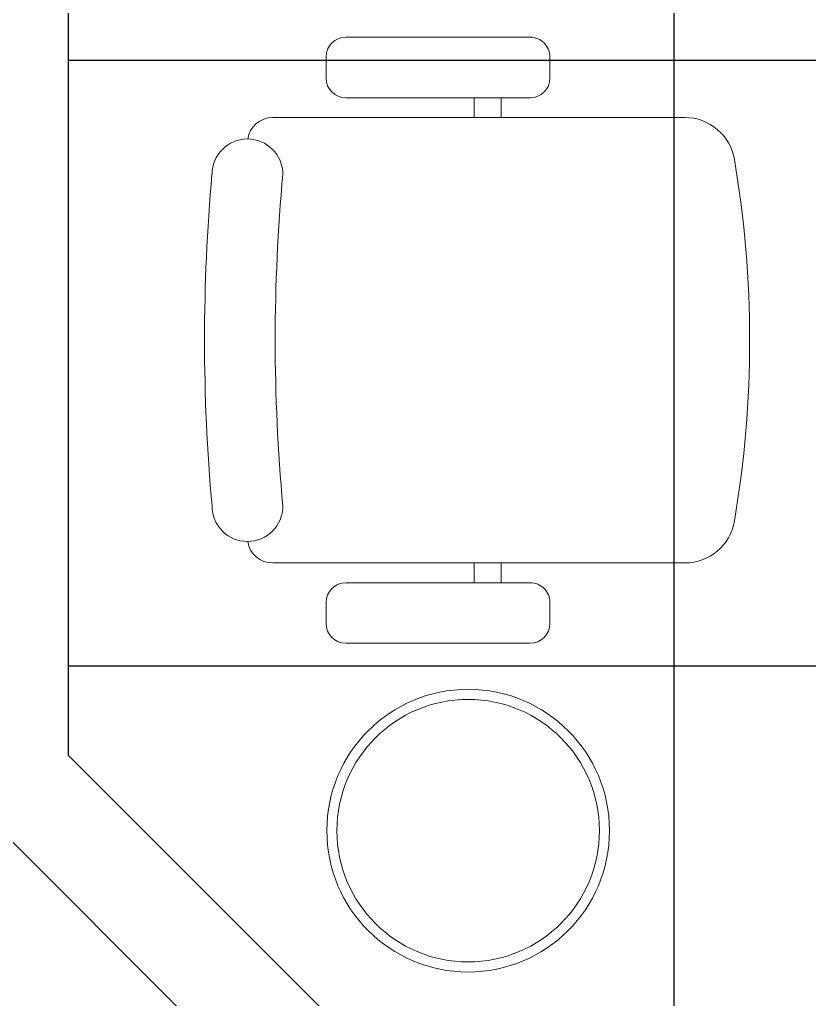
# Model space of a CAD drawing. Extents: x -560814 to 57327, y -29287 to 19916.
# Drawn here: x 15057 to 15840, y 60 to 1030 of the extents above; entities that cross this region are included whole.
import ezdxf

# ---------------------------------------------------------------- set-up
doc = ezdxf.new("R2010")
doc.units = 0
doc.header["$LTSCALE"] = 0.25
doc.linetypes.add('DASHDOT', pattern=[25.4, 12.7, -6.35, 0, -6.35])
doc.layers.add('01-First Floor$0$FALSE CEILING', color=251, linetype='Continuous')
for name, color, linetype, lineweight in [('01-First Floor$0$LOADING', 253, 'Continuous', 5), ('01-First Floor$0$NEW Wall', 166, 'Continuous', 5), ('01-First Floor$0$Walls', 251, 'Continuous', 5), ('E-LITE-CLNG-CNDT', 6, 'DASHDOT', 35)]:
    doc.layers.add(name, color=color, linetype=linetype, lineweight=lineweight)

# ---------------------------------------------------------------- blocks, each defined once
blk = doc.blocks.new('01-First Floor$0$WM00001-P')
at = {"layer": '01-First Floor$0$LOADING'}
for radius in [0.14, 0.13]:
    blk.add_circle((0, 0), radius, dxfattribs=at)
blk = doc.blocks.new('*X518')
at = {"color": 0}
for p, q in [((5, 3), (5, 3)), ((5, 3), (5, 3)), ((5, 3), (5, 3)), ((5, 3), (5, 3)), ((5, 3), (5, 3)), ((5, 3), (5, 3)), ((5, 3), (5, 3)), ((5, 3), (5, 3)), ((5, 3), (5, 3)), ((5, 3), (5, 3)), ((5, 3), (5, 3)), ((5, 3), (5, 3)), ((5, 3), (5, 3)), ((5, 3), (5, 3)), ((5, 3), (5, 3)), ((5, 3), (5, 3)), ((5, 3), (5, 3)), ((5, 3), (5, 3)), ((5, 3), (5, 3)), ((5, 3), (5, 3)), ((5, 3), (5, 3)), ((5, 3), (5, 3)), ((5, 3), (5, 3)), ((5, 3), (5, 3)), ((5, 3), (5, 3)), ((5, 3), (5, 3)), ((5, 3), (5, 3)), ((5, 3), (5, 3)), ((5, 3), (5, 3)), ((5, 3), (5, 3)), ((5, 3), (5, 3)), ((5, 3), (5, 3)), ((5, 3), (5, 3)), ((5, 3), (5, 3)), ((5, 3), (5, 3)), ((5, 3), (5, 3)), ((5, 3), (5, 3)), ((5, 3), (5, 3)), ((5, 3), (5, 3)), ((5, 3), (5, 3)), ((5, 3), (5, 3)), ((5, 3), (5, 3)), ((5, 3), (5, 3)), ((5, 3), (5, 3)), ((5, 3), (5, 3)), ((5, 3), (5, 3)), ((5, 3), (5, 3)), ((5, 3), (5, 3)), ((5, 3), (5, 3)), ((5, 3), (5, 3)), ((5, 3), (5, 3)), ((5, 3), (5, 3)), ((5, 3), (5, 3)), ((5, 3), (5, 3)), ((5, 3), (5, 3)), ((5, 3), (5, 3)), ((5, 3), (5, 3)), ((5, 3), (5, 3)), ((5, 3), (5, 3)), ((5, 3), (5, 3)), ((5, 3), (5, 3)), ((5, 3), (5, 3)), ((5, 3), (5, 3)), ((5, 3), (5, 3)), ((5, 3), (5, 3)), ((5, 3), (5, 3)), ((6, 3), (5, 3)), ((5, 3), (5, 3)), ((6, 3), (5, 3)), ((5, 3), (5, 3)), ((6, 3), (5, 3)), ((5, 3), (5, 3)), ((6, 3), (5, 3)), ((5, 3), (5, 3)), ((5, 3), (5, 3)), ((5, 3), (5, 3)), ((5, 3), (5, 3)), ((5, 3), (5, 3)), ((5, 3), (5, 3)), ((5, 3), (5, 3)), ((5, 3), (5, 3)), ((5, 3), (5, 3)), ((5, 3), (5, 3)), ((5, 3), (5, 3)), ((5, 3), (5, 3)), ((5, 3), (5, 3)), ((5, 3), (5, 3)), ((5, 3), (5, 3)), ((5, 3), (5, 3)), ((5, 3), (5, 3)), ((5, 3), (5, 3)), ((5, 3), (5, 3)), ((5, 3), (5, 3)), ((5, 3), (5, 3)), ((5, 3), (5, 3)), ((5, 3), (5, 3)), ((6, 3), (6, 3)), ((6, 3), (6, 3)), ((6, 3), (6, 3)), ((6, 3), (6, 3)), ((6, 3), (6, 3)), ((6, 3), (6, 3)), ((6, 3), (6, 3)), ((6, 3), (6, 3)), ((6, 3), (6, 3)), ((6, 3), (6, 3)), ((6, 3), (6, 3)), ((6, 3), (6, 3)), ((6, 3), (6, 3)), ((6, 3), (6, 3)), ((6, 3), (6, 3)), ((6, 3), (6, 3)), ((6, 3), (6, 3)), ((6, 3), (6, 3)), ((6, 3), (6, 3)), ((6, 3), (6, 3)), ((6, 3), (6, 3)), ((6, 3), (6, 3)), ((6, 3), (6, 3)), ((6, 3), (6, 3)), ((6, 3), (6, 3)), ((6, 3), (6, 3)), ((6, 3), (6, 3)), ((6, 3), (6, 3)), ((6, 3), (6, 3)), ((6, 3), (6, 3)), ((6, 3), (6, 3)), ((6, 3), (6, 3)), ((6, 3), (6, 3)), ((6, 3), (6, 3)), ((6, 3), (6, 3)), ((6, 3), (6, 3)), ((6, 3), (6, 3)), ((6, 3), (6, 3)), ((6, 3), (6, 3)), ((6, 3), (6, 3)), ((6, 3), (6, 3)), ((6, 3), (6, 3)), ((6, 3), (6, 3)), ((6, 3), (6, 3)), ((6, 3), (6, 3)), ((6, 3), (6, 3)), ((6, 3), (6, 3)), ((6, 3), (6, 3)), ((6, 3), (6, 3)), ((6, 3), (6, 3)), ((6, 3), (6, 3)), ((6, 3), (6, 3)), ((6, 3), (6, 3)), ((6, 3), (6, 3)), ((6, 3), (6, 3)), ((6, 3), (6, 3)), ((6, 3), (6, 3)), ((6, 3), (6, 3)), ((6, 3), (6, 3)), ((6, 3), (6, 3)), ((6, 3), (6, 3)), ((6, 3), (6, 3)), ((6, 3), (6, 3)), ((6, 3), (6, 3)), ((6, 3), (6, 3)), ((6, 3), (6, 3)), ((6, 3), (6, 3)), ((6, 3), (6, 3)), ((6, 3), (6, 3)), ((6, 3), (6, 3)), ((6, 3), (6, 3)), ((6, 3), (6, 3)), ((6, 3), (6, 3)), ((6, 3), (6, 3)), ((6, 3), (6, 3)), ((6, 3), (6, 3)), ((6, 3), (6, 3)), ((6, 3), (6, 3)), ((6, 3), (6, 3)), ((6, 3), (6, 3)), ((6, 3), (6, 3)), ((6, 3), (6, 3)), ((6, 3), (6, 3)), ((6, 3), (6, 3)), ((6, 3), (6, 3)), ((6, 3), (6, 3)), ((6, 3), (6, 3)), ((6, 3), (6, 3)), ((6, 3), (6, 3)), ((6, 3), (6, 3)), ((6, 3), (6, 3)), ((6, 3), (6, 3)), ((6, 3), (6, 3)), ((6, 3), (6, 3)), ((6, 3), (6, 3)), ((6, 3), (6, 3)), ((6, 3), (6, 3)), ((6, 3), (6, 3)), ((6, 3), (6, 3)), ((6, 3), (6, 3)), ((6, 3), (6, 3)), ((6, 3), (6, 3)), ((6, 3), (6, 3)), ((6, 3), (6, 3)), ((6, 3), (6, 3)), ((6, 3), (6, 3)), ((6, 3), (6, 3)), ((6, 3), (6, 3)), ((6, 3), (6, 3)), ((6, 3), (6, 3)), ((6, 3), (6, 3)), ((6, 3), (6, 3)), ((6, 3), (6, 3)), ((6, 3), (6, 3)), ((6, 3), (6, 3)), ((6, 3), (6, 3)), ((6, 3), (6, 3)), ((6, 3), (6, 3)), ((6, 3), (6, 3)), ((6, 3), (6, 3)), ((6, 3), (6, 3)), ((6, 3), (6, 3)), ((6, 3), (6, 3)), ((6, 3), (6, 3)), ((6, 3), (6, 3)), ((6, 3), (6, 3)), ((6, 3), (6, 3)), ((6, 3), (6, 3)), ((6, 3), (6, 3)), ((6, 3), (6, 3)), ((6, 3), (6, 3)), ((6, 3), (6, 3)), ((6, 3), (6, 3)), ((6, 3), (6, 3)), ((6, 3), (6, 3)), ((6, 3), (6, 3)), ((6, 3), (6, 3)), ((6, 3), (6, 3)), ((6, 3), (6, 3)), ((6, 3), (6, 3)), ((6, 3), (6, 3)), ((6, 3), (6, 3)), ((6, 3), (6, 3)), ((6, 3), (6, 3)), ((6, 3), (6, 3)), ((6, 3), (6, 3)), ((6, 3), (6, 3)), ((6, 3), (6, 3)), ((6, 3), (6, 3)), ((6, 3), (6, 3)), ((6, 3), (6, 3)), ((6, 3), (6, 3)), ((6, 3), (6, 3)), ((6, 3), (6, 3)), ((6, 3), (6, 3)), ((6, 3), (6, 3)), ((6, 3), (6, 3)), ((6, 3), (6, 3)), ((6, 3), (6, 3)), ((6, 3), (6, 3)), ((6, 3), (6, 3)), ((6, 3), (6, 3)), ((6, 3), (6, 3)), ((6, 3), (6, 3)), ((6, 3), (6, 3)), ((6, 3), (6, 3)), ((6, 3), (6, 3)), ((6, 3), (6, 3)), ((6, 3), (6, 3)), ((6, 3), (6, 3)), ((6, 3), (6, 3)), ((6, 3), (6, 3)), ((6, 3), (6, 3)), ((6, 3), (6, 3)), ((6, 3), (6, 3)), ((6, 3), (6, 3)), ((6, 3), (6, 3)), ((6, 3), (6, 3)), ((6, 3), (6, 3)), ((6, 3), (6, 3)), ((6, 3), (6, 3)), ((6, 3), (6, 3)), ((6, 3), (6, 3)), ((6, 3), (6, 3)), ((6, 3), (6, 3)), ((6, 3), (6, 3)), ((6, 3), (6, 3)), ((6, 3), (6, 3)), ((6, 3), (6, 3)), ((6, 3), (6, 3)), ((6, 3), (6, 3)), ((6, 3), (6, 3)), ((6, 3), (6, 3)), ((6, 3), (6, 3)), ((6, 3), (6, 3)), ((6, 3), (6, 3)), ((6, 3), (6, 3)), ((6, 3), (6, 3)), ((6, 3), (6, 3)), ((6, 3), (6, 3)), ((6, 3), (6, 3)), ((6, 3), (6, 3)), ((6, 3), (6, 3)), ((6, 3), (6, 3)), ((6, 3), (5, 3)), ((6, 3), (5, 3)), ((6, 3), (5, 3)), ((6, 3), (5, 3)), ((6, 3), (5, 3)), ((6, 3), (6, 3)), ((6, 3), (6, 3)), ((6, 3), (6, 3)), ((6, 3), (6, 3)), ((6, 3), (6, 3)), ((6, 3), (6, 3)), ((6, 3), (6, 3)), ((6, 3), (6, 3)), ((6, 3), (6, 3)), ((6, 3), (6, 3)), ((6, 3), (6, 3)), ((6, 3), (6, 3)), ((6, 3), (6, 3)), ((6, 3), (6, 3)), ((6, 3), (6, 3)), ((6, 3), (6, 3)), ((6, 3), (6, 3)), ((6, 3), (6, 3)), ((6, 3), (6, 3)), ((6, 3), (6, 3)), ((6, 3), (6, 3)), ((6, 3), (6, 3)), ((6, 3), (6, 3)), ((6, 3), (6, 3)), ((6, 3), (6, 3)), ((6, 3), (6, 3)), ((6, 3), (6, 3)), ((6, 3), (6, 3)), ((6, 3), (6, 3)), ((6, 3), (6, 3)), ((6, 3), (6, 3)), ((6, 3), (6, 3)), ((6, 3), (6, 3)), ((6, 3), (6, 3)), ((6, 3), (6, 3)), ((6, 3), (6, 3)), ((6, 3), (6, 3)), ((6, 3), (6, 3)), ((6, 3), (6, 3)), ((6, 3), (6, 3)), ((6, 3), (6, 3)), ((6, 3), (6, 3)), ((6, 3), (6, 3)), ((6, 3), (6, 3)), ((6, 3), (6, 3)), ((6, 3), (6, 3)), ((6, 3), (6, 3)), ((6, 3), (6, 3)), ((6, 3), (6, 3)), ((6, 3), (6, 3)), ((6, 3), (6, 3)), ((6, 3), (6, 3)), ((6, 3), (6, 3)), ((6, 3), (6, 3)), ((6, 3), (6, 3)), ((6, 3), (6, 3)), ((6, 3), (6, 3)), ((6, 3), (6, 3)), ((6, 3), (6, 3)), ((6, 3), (6, 3)), ((6, 3), (6, 3)), ((6, 3), (6, 3)), ((6, 3), (6, 3)), ((6, 3), (6, 3)), ((6, 3), (6, 3)), ((6, 3), (6, 3)), ((6, 3), (6, 3)), ((6, 3), (6, 3)), ((6, 3), (6, 3)), ((6, 3), (6, 3)), ((6, 3), (6, 3)), ((6, 3), (6, 3)), ((6, 3), (6, 3)), ((6, 3), (6, 3)), ((6, 3), (6, 3)), ((6, 3), (6, 3)), ((6, 3), (6, 3)), ((6, 3), (6, 3)), ((6, 3), (6, 3)), ((6, 3), (6, 3)), ((6, 3), (6, 3)), ((6, 3), (6, 3)), ((6, 3), (6, 3)), ((6, 3), (6, 3)), ((6, 3), (6, 3)), ((6, 3), (6, 3)), ((6, 3), (6, 3)), ((6, 3), (6, 3)), ((6, 3), (6, 3)), ((6, 3), (6, 3)), ((6, 3), (6, 3)), ((6, 3), (6, 3)), ((6, 3), (6, 3)), ((6, 3), (6, 3)), ((6, 3), (6, 3)), ((6, 3), (6, 3)), ((6, 3), (6, 3)), ((6, 3), (6, 3)), ((6, 3), (6, 3)), ((6, 3), (6, 3)), ((6, 3), (6, 3)), ((6, 3), (6, 3)), ((6, 3), (6, 3)), ((6, 3), (6, 3)), ((6, 3), (6, 3)), ((6, 3), (6, 3)), ((6, 3), (6, 3)), ((6, 3), (6, 3)), ((6, 3), (6, 3)), ((6, 3), (6, 3)), ((6, 3), (6, 3)), ((6, 3), (6, 3)), ((6, 3), (6, 3)), ((6, 3), (6, 3)), ((6, 3), (6, 3)), ((6, 3), (6, 3)), ((6, 3), (6, 3)), ((6, 3), (6, 3)), ((6, 3), (6, 3)), ((6, 3), (6, 3)), ((6, 3), (6, 3)), ((6, 3), (6, 3)), ((6, 3), (6, 3)), ((6, 3), (6, 3)), ((6, 3), (6, 3)), ((6, 3), (6, 3)), ((6, 3), (6, 3)), ((6, 3), (6, 3)), ((6, 3), (6, 3)), ((6, 3), (6, 3)), ((6, 3), (6, 3)), ((6, 3), (6, 3)), ((6, 3), (6, 3)), ((6, 3), (6, 3)), ((6, 3), (6, 3)), ((6, 3), (6, 3)), ((6, 3), (6, 3)), ((6, 3), (6, 3)), ((6, 3), (6, 3)), ((6, 3), (6, 3)), ((6, 3), (6, 3)), ((6, 3), (6, 3)), ((6, 3), (6, 3)), ((6, 3), (6, 3)), ((6, 3), (6, 3)), ((6, 3), (6, 3)), ((6, 3), (6, 3)), ((6, 3), (6, 3)), ((6, 3), (6, 3)), ((6, 3), (6, 3)), ((6, 3), (6, 3)), ((6, 3), (6, 3)), ((6, 3), (6, 3)), ((6, 3), (6, 3)), ((6, 3), (6, 3)), ((6, 3), (6, 3)), ((6, 3), (6, 3)), ((6, 3), (6, 3)), ((6, 3), (6, 3)), ((6, 3), (6, 3)), ((6, 3), (6, 3)), ((6, 3), (6, 3)), ((6, 3), (6, 3)), ((6, 3), (6, 3)), ((6, 3), (6, 3)), ((6, 3), (6, 3)), ((6, 3), (6, 3)), ((6, 3), (6, 3)), ((6, 3), (6, 3)), ((6, 3), (6, 3)), ((6, 3), (6, 3)), ((6, 3), (6, 3)), ((6, 3), (6, 3)), ((6, 3), (6, 3)), ((6, 3), (6, 3)), ((6, 3), (6, 3)), ((6, 3), (6, 3)), ((6, 3), (6, 3)), ((6, 3), (6, 3)), ((6, 3), (6, 3)), ((6, 3), (6, 3)), ((6, 3), (6, 3)), ((6, 3), (6, 3)), ((6, 3), (6, 3)), ((6, 3), (6, 3)), ((6, 3), (6, 3)), ((6, 3), (6, 3)), ((6, 3), (6, 3)), ((6, 3), (6, 3)), ((6, 3), (6, 3)), ((6, 3), (6, 3)), ((6, 3), (6, 3)), ((6, 3), (6, 3)), ((6, 3), (6, 3)), ((6, 3), (6, 3)), ((6, 3), (6, 3)), ((6, 3), (6, 3)), ((6, 3), (6, 3)), ((6, 3), (6, 3)), ((6, 3), (6, 3)), ((6, 3), (6, 3)), ((6, 3), (6, 3)), ((6, 3), (6, 3)), ((6, 3), (6, 3)), ((6, 3), (6, 3)), ((6, 3), (6, 3)), ((6, 3), (6, 3)), ((6, 3), (6, 3)), ((6, 3), (6, 3)), ((6, 3), (6, 3)), ((6, 3), (6, 3)), ((6, 3), (6, 3)), ((6, 3), (6, 3)), ((6, 3), (6, 3)), ((6, 3), (6, 3)), ((6, 3), (6, 3)), ((6, 3), (6, 3)), ((6, 3), (6, 3)), ((6, 3), (6, 3)), ((6, 3), (6, 3)), ((6, 3), (6, 3)), ((6, 3), (6, 3)), ((6, 3), (6, 3)), ((6, 3), (6, 3)), ((6, 3), (6, 3)), ((6, 3), (6, 3)), ((6, 3), (6, 3)), ((6, 3), (6, 3)), ((6, 3), (6, 3)), ((6, 3), (6, 3)), ((6, 3), (6, 3)), ((6, 3), (6, 3)), ((6, 3), (6, 3)), ((6, 3), (6, 3)), ((6, 3), (6, 3)), ((6, 3), (6, 3)), ((6, 3), (6, 3)), ((6, 3), (6, 3)), ((6, 3), (6, 3)), ((6, 3), (6, 3)), ((6, 3), (6, 3)), ((6, 3), (6, 3)), ((6, 3), (6, 3)), ((6, 3), (6, 3)), ((6, 3), (6, 3)), ((6, 3), (6, 3)), ((6, 3), (6, 3)), ((6, 3), (6, 3)), ((6, 3), (6, 3)), ((6, 3), (6, 3)), ((6, 3), (6, 3)), ((6, 3), (6, 3)), ((6, 3), (6, 3)), ((6, 3), (6, 3)), ((6, 3), (6, 3)), ((6, 3), (6, 3)), ((6, 3), (6, 3)), ((6, 3), (6, 3)), ((6, 3), (6, 3)), ((6, 3), (6, 3)), ((6, 3), (6, 3)), ((6, 3), (6, 3)), ((6, 3), (6, 3)), ((6, 3), (6, 3)), ((6, 3), (6, 3)), ((6, 3), (6, 3)), ((6, 3), (6, 3)), ((6, 3), (6, 3)), ((6, 3), (6, 3)), ((6, 3), (6, 3)), ((6, 3), (6, 3)), ((6, 3), (6, 3)), ((6, 3), (6, 3)), ((6, 3), (6, 3)), ((6, 3), (6, 3)), ((6, 3), (6, 3)), ((6, 3), (6, 3)), ((6, 3), (6, 3)), ((6, 3), (6, 3)), ((6, 3), (6, 3)), ((6, 3), (6, 3)), ((6, 3), (6, 3)), ((6, 3), (6, 3)), ((6, 3), (6, 3)), ((6, 3), (6, 3)), ((6, 3), (6, 3)), ((6, 3), (6, 3)), ((6, 3), (6, 3)), ((6, 3), (6, 3)), ((6, 3), (6, 3)), ((6, 3), (6, 3)), ((6, 3), (6, 3)), ((6, 3), (6, 3)), ((6, 3), (6, 3)), ((6, 3), (6, 3)), ((6, 3), (6, 3)), ((6, 3), (6, 3)), ((6, 3), (6, 3)), ((6, 3), (6, 3)), ((6, 3), (6, 3)), ((6, 3), (6, 3)), ((6, 3), (6, 3)), ((6, 3), (6, 3)), ((6, 3), (6, 3)), ((6, 3), (6, 3)), ((6, 3), (6, 3)), ((6, 3), (6, 3)), ((6, 3), (6, 3)), ((6, 3), (6, 3)), ((6, 3), (6, 3)), ((6, 3), (6, 3)), ((6, 3), (6, 3)), ((6, 3), (6, 3)), ((6, 3), (6, 3)), ((6, 3), (6, 3)), ((6, 3), (6, 3)), ((6, 3), (6, 3))]:
    blk.add_line(p, q, dxfattribs=at)
blk = doc.blocks.new('*X519')
at = {"color": 0}
for p, q in [((13, 1), (13, 1)), ((13, 1), (13, 1)), ((13, 1), (13, 1)), ((13, 1), (13, 1)), ((13, 1), (13, 1)), ((13, 1), (13, 1)), ((13, 1), (13, 1)), ((13, 1), (13, 1)), ((13, 1), (13, 1)), ((13, 1), (13, 1)), ((13, 1), (13, 1)), ((13, 1), (13, 1)), ((13, 1), (13, 1)), ((13, 1), (13, 1)), ((13, 1), (13, 1)), ((13, 1), (14, 1)), ((13, 1), (14, 1)), ((13, 1), (14, 1)), ((13, 1), (13, 1)), ((13, 1), (13, 1)), ((13, 1), (13, 1)), ((13, 1), (13, 1)), ((13, 1), (13, 1)), ((13, 1), (13, 1)), ((13, 1), (13, 1)), ((13, 1), (13, 1)), ((13, 1), (13, 1)), ((13, 1), (13, 1)), ((13, 1), (13, 1)), ((13, 1), (13, 1)), ((13, 1), (13, 1)), ((13, 1), (13, 1)), ((13, 1), (13, 1)), ((13, 1), (13, 1)), ((13, 1), (13, 1)), ((13, 1), (13, 1)), ((13, 1), (13, 1)), ((13, 1), (13, 1)), ((13, 1), (13, 1)), ((13, 1), (13, 1)), ((13, 1), (13, 1)), ((13, 1), (13, 1)), ((13, 1), (13, 1)), ((13, 1), (13, 1)), ((13, 1), (13, 1)), ((13, 1), (13, 1)), ((13, 1), (13, 1)), ((13, 1), (13, 1)), ((13, 1), (13, 1)), ((13, 1), (13, 1)), ((13, 1), (13, 1)), ((13, 1), (13, 1)), ((13, 1), (13, 1)), ((13, 1), (13, 1)), ((13, 1), (13, 1)), ((13, 1), (13, 1)), ((13, 1), (13, 1)), ((13, 1), (13, 1)), ((13, 1), (13, 1)), ((13, 1), (13, 1)), ((13, 1), (13, 1)), ((13, 1), (13, 1)), ((13, 1), (13, 1)), ((13, 1), (13, 1)), ((13, 1), (13, 1)), ((13, 1), (13, 1)), ((13, 1), (13, 1)), ((13, 1), (13, 1)), ((13, 1), (13, 1)), ((13, 1), (13, 1)), ((13, 1), (13, 1)), ((13, 1), (13, 1)), ((13, 1), (13, 1)), ((13, 1), (13, 1)), ((13, 1), (13, 1)), ((13, 1), (13, 1)), ((13, 1), (13, 1)), ((13, 1), (13, 1)), ((13, 1), (13, 1)), ((13, 1), (13, 1)), ((13, 1), (13, 1)), ((13, 1), (13, 1)), ((13, 1), (13, 1)), ((13, 1), (13, 1)), ((13, 1), (13, 1)), ((13, 1), (13, 1)), ((13, 1), (13, 1)), ((13, 1), (13, 1)), ((13, 1), (13, 1)), ((13, 1), (13, 1)), ((13, 1), (13, 1)), ((13, 1), (13, 1)), ((13, 1), (13, 1)), ((13, 1), (13, 1)), ((13, 1), (13, 1)), ((13, 1), (13, 1)), ((13, 1), (13, 1)), ((13, 1), (13, 1)), ((13, 1), (13, 1)), ((13, 1), (13, 1)), ((13, 1), (13, 1)), ((13, 1), (13, 1)), ((13, 1), (13, 1)), ((13, 1), (13, 1)), ((13, 1), (13, 1)), ((13, 1), (13, 1)), ((13, 1), (13, 1)), ((13, 1), (13, 1)), ((13, 1), (13, 1)), ((13, 1), (13, 1)), ((13, 1), (13, 1)), ((13, 1), (13, 1)), ((13, 1), (13, 1)), ((13, 1), (13, 1)), ((13, 1), (13, 1)), ((13, 1), (13, 1)), ((13, 1), (13, 1)), ((13, 1), (13, 1)), ((13, 1), (13, 1)), ((13, 1), (13, 1)), ((13, 1), (13, 1)), ((13, 1), (13, 1)), ((13, 1), (13, 1)), ((13, 1), (14, 1)), ((13, 0), (13, 0)), ((13, 0), (13, 0)), ((13, 0), (13, 0)), ((13, 0), (13, 0)), ((13, 0), (13, 0)), ((13, 0), (13, 0)), ((13, 0), (13, 0)), ((13, 0), (13, 0)), ((13, 0), (13, 0)), ((13, 0), (13, 0)), ((13, 0), (13, 0)), ((13, 0), (13, 0)), ((13, 0), (13, 0)), ((13, 0), (13, 0)), ((13, 0), (13, 0)), ((13, 0), (13, 0)), ((13, 0), (13, 0)), ((13, 0), (13, 0)), ((13, 0), (13, 0)), ((13, 0), (13, 0)), ((13, 0), (13, 0)), ((13, 0), (13, 0)), ((13, 0), (13, 0)), ((13, 0), (13, 0)), ((13, 0), (13, 0)), ((13, 0), (13, 0)), ((13, 0), (13, 0)), ((13, 0), (13, 0)), ((13, 0), (13, 0)), ((13, 0), (13, 0)), ((13, 0), (13, 0)), ((13, 0), (13, 0)), ((13, 0), (13, 0)), ((13, 0), (13, 0)), ((13, 0), (13, 0)), ((13, 0), (13, 0)), ((13, 0), (13, 0)), ((13, 0), (13, 0)), ((13, 0), (13, 0)), ((13, 0), (13, 0)), ((13, 0), (13, 0)), ((13, 0), (13, 0)), ((13, 0), (13, 0)), ((13, 0), (13, 0)), ((13, 0), (13, 0)), ((13, 0), (13, 0)), ((13, 0), (13, 0)), ((13, 0), (13, 0)), ((13, 0), (14, 0)), ((13, 0), (14, 0)), ((13, 0), (13, 0)), ((13, 0), (14, 0)), ((14, 1), (14, 1)), ((14, 1), (14, 1)), ((14, 1), (14, 1)), ((14, 1), (14, 1)), ((14, 1), (14, 1)), ((14, 1), (14, 1)), ((14, 1), (14, 1)), ((14, 1), (14, 1)), ((14, 1), (14, 1)), ((14, 1), (14, 1)), ((14, 1), (14, 1)), ((14, 1), (14, 1)), ((14, 1), (14, 1)), ((14, 1), (14, 1)), ((14, 1), (14, 1)), ((14, 1), (14, 1)), ((14, 1), (14, 1)), ((14, 1), (14, 1)), ((14, 1), (14, 1)), ((14, 1), (14, 1)), ((14, 1), (14, 1)), ((14, 1), (14, 1)), ((14, 1), (14, 1)), ((14, 1), (14, 1)), ((14, 1), (14, 1)), ((14, 1), (14, 1)), ((14, 1), (14, 1)), ((14, 1), (14, 1)), ((14, 1), (14, 1)), ((14, 1), (14, 1)), ((14, 1), (14, 1)), ((14, 1), (14, 1)), ((14, 1), (14, 1)), ((14, 1), (14, 1)), ((14, 1), (14, 1)), ((14, 1), (14, 1)), ((14, 1), (14, 1)), ((14, 1), (14, 1)), ((14, 1), (14, 1)), ((14, 1), (14, 1)), ((14, 1), (14, 1)), ((14, 1), (14, 1)), ((14, 1), (14, 1)), ((14, 1), (14, 1)), ((14, 1), (14, 1)), ((14, 1), (14, 1)), ((14, 1), (14, 1)), ((14, 1), (14, 1)), ((14, 1), (14, 1)), ((14, 1), (14, 1)), ((14, 1), (14, 1)), ((14, 1), (14, 1)), ((14, 1), (14, 1)), ((14, 1), (14, 1)), ((14, 1), (14, 1)), ((14, 1), (14, 1)), ((14, 1), (14, 1)), ((14, 1), (14, 1)), ((14, 1), (14, 1)), ((14, 1), (14, 1)), ((14, 1), (14, 1)), ((14, 1), (14, 1)), ((14, 1), (14, 1)), ((14, 1), (14, 1)), ((14, 1), (14, 1)), ((14, 1), (14, 1)), ((14, 1), (14, 1)), ((14, 1), (14, 1)), ((14, 1), (14, 1)), ((14, 1), (14, 1)), ((14, 1), (14, 1)), ((14, 1), (14, 1)), ((14, 1), (14, 1)), ((14, 1), (14, 1)), ((14, 1), (14, 1)), ((14, 1), (14, 1)), ((14, 1), (14, 1)), ((14, 1), (14, 1)), ((14, 1), (14, 1)), ((14, 1), (14, 1)), ((14, 1), (14, 1)), ((14, 1), (14, 1)), ((14, 1), (14, 1)), ((14, 1), (14, 1)), ((14, 1), (14, 1)), ((14, 1), (14, 1)), ((14, 1), (14, 1)), ((14, 1), (14, 1)), ((14, 1), (14, 1)), ((14, 1), (14, 1)), ((14, 1), (14, 1)), ((14, 1), (14, 1)), ((14, 1), (14, 1)), ((14, 1), (14, 1)), ((14, 0), (14, 0)), ((14, 0), (14, 0)), ((14, 0), (14, 0)), ((14, 0), (14, 0)), ((14, 0), (14, 0)), ((14, 0), (14, 0)), ((14, 0), (14, 0)), ((14, 0), (14, 0)), ((14, 0), (14, 0)), ((14, 0), (14, 0)), ((14, 0), (14, 0)), ((14, 0), (14, 0)), ((14, 0), (14, 0)), ((14, 0), (14, 0)), ((14, 0), (14, 0)), ((14, 0), (14, 0)), ((14, 0), (14, 0)), ((14, 0), (14, 0)), ((14, 0), (14, 0)), ((14, 0), (14, 0)), ((14, 0), (14, 0)), ((14, 0), (14, 0)), ((14, 0), (14, 0)), ((14, 0), (14, 0)), ((14, 0), (14, 0)), ((14, 0), (14, 0)), ((14, 0), (14, 0)), ((14, 0), (14, 0)), ((14, 0), (14, 0)), ((14, 0), (14, 0)), ((14, 0), (14, 0)), ((14, 0), (14, 0)), ((14, 0), (14, 0)), ((14, 0), (14, 0)), ((14, 0), (14, 0)), ((14, 0), (14, 0)), ((14, 0), (14, 0)), ((14, 0), (14, 0)), ((14, 0), (14, 0)), ((14, 0), (14, 0)), ((14, 0), (14, 0)), ((14, 0), (14, 0)), ((14, 0), (14, 0)), ((14, 0), (14, 0)), ((14, 0), (14, 0)), ((14, 0), (14, 0)), ((14, 0), (14, 0)), ((14, 0), (14, 0)), ((13, 0), (13, 0)), ((13, 0), (14, 0)), ((13, 0), (13, 0)), ((13, 0), (14, 0)), ((13, 0), (13, 0)), ((13, 0), (14, 0)), ((13, 0), (13, 0)), ((13, 0), (13, 0)), ((13, 0), (13, 0)), ((13, 0), (13, 0)), ((13, 0), (14, 0)), ((13, 0), (13, 0)), ((13, 0), (14, 0)), ((13, 0), (13, 0)), ((13, 0), (14, 0)), ((13, 0), (13, 0)), ((13, 0), (14, 0)), ((13, 0), (13, 0)), ((13, 0), (14, 0)), ((13, 0), (13, 0)), ((13, 0), (14, 0)), ((13, 0), (13, 0)), ((13, 0), (14, 0)), ((13, 0), (13, 0)), ((13, 0), (13, 0)), ((13, 0), (13, 0)), ((13, 0), (14, 0)), ((13, 0), (13, 0)), ((13, 0), (14, 0)), ((13, 0), (13, 0)), ((13, 0), (14, 0)), ((13, 0), (13, 0)), ((13, 0), (14, 0)), ((13, 0), (13, 0)), ((13, 0), (13, 0)), ((13, 0), (13, 0)), ((13, 0), (13, 0)), ((13, 0), (13, 0)), ((13, 0), (13, 0)), ((13, 0), (13, 0)), ((13, 0), (13, 0)), ((13, 0), (13, 0)), ((13, 0), (13, 0)), ((13, 0), (13, 0)), ((13, 0), (13, 0)), ((13, 0), (13, 0)), ((13, 0), (13, 0)), ((13, 0), (13, 0)), ((13, 0), (13, 0)), ((13, 0), (13, 0)), ((13, 0), (13, 0)), ((13, 0), (13, 0)), ((13, 0), (13, 0)), ((13, 0), (13, 0)), ((13, 0), (13, 0)), ((13, 0), (13, 0)), ((13, 0), (13, 0)), ((13, 0), (13, 0)), ((13, 0), (13, 0)), ((13, 0), (13, 0)), ((13, 0), (13, 0)), ((13, 0), (13, 0)), ((13, 0), (13, 0)), ((13, 0), (13, 0)), ((13, -1), (13, -1)), ((13, -1), (13, -1)), ((13, -1), (13, -1)), ((13, -1), (13, -1)), ((13, -1), (13, -1)), ((13, -1), (14, -1)), ((13, -1), (13, -1)), ((14, 0), (14, 0)), ((14, 0), (14, 0)), ((14, 0), (14, 0)), ((14, 0), (14, 0)), ((14, 0), (14, 0)), ((14, 0), (14, 0)), ((14, 0), (14, 0)), ((14, 0), (14, 0)), ((14, 0), (14, 0)), ((14, 0), (14, 0)), ((14, 0), (14, 0)), ((14, 0), (14, 0)), ((14, 0), (14, 0)), ((14, 0), (14, 0)), ((14, 0), (14, 0)), ((13, 0), (14, 0)), ((14, 0), (14, 0)), ((14, 0), (14, 0)), ((14, 0), (14, 0)), ((14, 0), (14, 0)), ((14, 0), (14, 0)), ((14, 0), (14, 0)), ((14, 0), (14, 0)), ((14, 0), (14, 0)), ((14, 0), (14, 0)), ((14, 0), (14, 0)), ((14, 0), (14, 0)), ((14, 0), (14, 0)), ((14, 0), (14, 0)), ((14, 0), (14, 0)), ((14, 0), (14, 0)), ((14, 0), (14, 0)), ((14, 0), (14, 0)), ((14, 0), (14, 0)), ((14, 0), (14, 0)), ((14, 0), (14, 0)), ((14, 0), (14, 0)), ((14, 0), (14, 0)), ((14, 0), (14, 0)), ((14, 0), (14, 0)), ((14, 0), (14, 0)), ((14, 0), (14, 0)), ((14, 0), (14, 0)), ((14, 0), (14, 0)), ((14, 0), (14, 0)), ((14, 0), (14, 0)), ((14, 0), (14, 0)), ((14, 0), (14, 0)), ((14, 0), (14, 0)), ((14, 0), (14, 0)), ((14, -1), (14, -1)), ((14, -1), (14, -1)), ((14, -1), (14, -1)), ((14, -1), (14, -1)), ((14, -1), (14, -1))]:
    blk.add_line(p, q, dxfattribs=at)
blk = doc.blocks.new('01-First Floor$0$GF21018-P')
at = {"color": 0}
for p, q in [((-0.2207, 0.47563), (-0.2207, 0.0675)), ((0.22049, 0.47563), (0.22049, 0.0675)), ((-0.2806, 0.34221), (-0.25983, 0.34221)), ((0.25963, 0.34221), (0.2804, 0.34221)), ((-0.30021, 0.32259), (-0.30021, 0.14)), ((-0.24021, 0.32259), (-0.24021, 0.14)), ((0.24001, 0.32259), (0.24001, 0.14)), ((0.30001, 0.32259), (0.30001, 0.14)), ((-0.24021, 0.29372), (-0.2207, 0.29372)), ((0.22049, 0.29372), (0.24001, 0.29372)), ((-0.24021, 0.26708), (-0.2207, 0.26708)), ((0.22049, 0.26708), (0.24001, 0.26708)), ((-0.2806, 0.12039), (-0.25983, 0.12039)), ((0.25963, 0.12039), (0.2804, 0.12039))]:
    blk.add_line(p, q, dxfattribs=at)
for points in [[(0.24001, 0.29372), (0.24001, 0.29372), (0.24001, 0.29372), (0.24001, 0.29372), (0.24001, 0.29372), (0.24001, 0.29372), (0.24001, 0.29372), (0.24001, 0.29372), (0.24001, 0.29372), (0.24001, 0.29372), (0.24001, 0.29372), (0.24001, 0.29372), (0.24001, 0.29372), (0.24001, 0.29372), (0.24001, 0.29372), (0.24001, 0.29372), (0.24001, 0.29372), (0.24001, 0.29372), (0.24001, 0.29372), (0.24001, 0.29372), (0.24001, 0.29372), (0.24001, 0.29372), (0.24001, 0.29372), (0.24001, 0.29372), (0.24001, 0.29372), (0.24001, 0.29372), (0.24001, 0.29372), (0.24001, 0.29372), (0.24001, 0.29372), (0.24001, 0.29372), (0.24001, 0.29372), (0.24001, 0.29372), (0.24001, 0.29372), (0.24001, 0.29372), (0.24001, 0.29372), (0.24001, 0.29372), (0.24001, 0.29372), (0.24001, 0.29372), (0.24001, 0.29372), (0.24001, 0.29372), (0.24001, 0.29372), (0.24001, 0.29372), (0.24001, 0.29372), (0.24001, 0.29372), (0.24001, 0.29372), (0.24001, 0.29372), (0.24001, 0.29372), (0.24001, 0.29372), (0.24001, 0.29372), (0.24001, 0.29372), (0.24001, 0.29372), (0.24001, 0.29372), (0.24001, 0.29372), (0.24001, 0.29372), (0.24001, 0.29372), (0.24001, 0.29372), (0.24001, 0.29372), (0.24001, 0.29372), (0.24001, 0.29372), (0.24001, 0.29372), (0.24001, 0.29372), (0.24001, 0.29372), (0.24001, 0.29372), (0.24001, 0.29372), (0.24001, 0.29372), (0.24001, 0.29372), (0.24001, 0.29372), (0.24001, 0.29372), (0.24001, 0.29372), (0.24001, 0.29372), (0.24001, 0.29372), (0.24001, 0.29372), (0.24001, 0.29372), (0.24001, 0.29372), (0.24001, 0.29372), (0.24001, 0.29372), (0.24001, 0.29372), (0.24001, 0.29372), (0.24001, 0.29372), (0.24001, 0.29372), (0.24001, 0.29372), (0.24001, 0.29372), (0.24001, 0.29372), (0.24001, 0.29372), (0.24001, 0.29372), (0.24001, 0.29372), (0.24001, 0.29372), (0.24001, 0.29372), (0.24001, 0.29372), (0.24001, 0.29372), (0.24001, 0.29372), (0.24001, 0.29372), (0.24001, 0.29372), (0.24001, 0.29372), (0.24001, 0.29372), (0.24001, 0.29372), (0.24001, 0.29372), (0.24001, 0.29372), (0.24001, 0.29372), (0.24001, 0.29372), (0.24001, 0.29372), (0.24001, 0.29372), (0.24001, 0.29372), (0.24001, 0.29372), (0.24001, 0.29372), (0.24001, 0.29372), (0.24001, 0.29372), (0.24001, 0.29372), (0.24001, 0.29372), (0.24001, 0.29372), (0.24001, 0.29372), (0.24001, 0.29372), (0.24001, 0.29372), (0.24001, 0.29372), (0.24001, 0.29372), (0.24001, 0.29372), (0.24001, 0.29372), (0.24001, 0.29372), (0.24001, 0.29372), (0.24001, 0.29372), (0.24001, 0.29372), (0.24001, 0.29372), (0.24001, 0.29372), (0.24001, 0.29372), (0.24001, 0.29372), (0.24001, 0.29372), (0.24001, 0.29372), (0.24001, 0.29372), (0.24001, 0.29372), (0.24001, 0.29372), (0.24001, 0.29372), (0.24001, 0.29372), (0.24001, 0.29372), (0.24001, 0.29372), (0.24001, 0.29372), (0.24001, 0.29372), (0.24001, 0.29372), (0.24001, 0.29372), (0.24001, 0.29372), (0.24001, 0.29372), (0.24001, 0.29372), (0.24001, 0.29372), (0.24001, 0.29372), (0.24001, 0.29372), (0.24001, 0.29372), (0.24001, 0.29372), (0.24001, 0.29372), (0.24001, 0.29372), (0.24001, 0.29372), (0.24001, 0.29372), (0.24001, 0.29372), (0.24001, 0.29372), (0.24001, 0.29372), (0.24001, 0.29372), (0.24001, 0.29372), (0.24001, 0.29372), (0.24001, 0.29372), (0.24001, 0.29372), (0.24001, 0.29372), (0.24001, 0.29372), (0.24001, 0.29372), (0.24001, 0.29372), (0.24001, 0.29372), (0.24001, 0.29372), (0.24001, 0.29372), (0.24001, 0.29372), (0.24001, 0.29372), (0.24001, 0.29372), (0.24001, 0.29372), (0.24001, 0.29372), (0.24001, 0.29372), (0.24001, 0.29372), (0.24001, 0.29372), (0.24001, 0.29372), (0.24001, 0.29372), (0.24001, 0.29372), (0.24001, 0.29372), (0.24001, 0.29372), (0.24001, 0.29372), (0.24001, 0.29372), (0.24001, 0.29372), (0.24001, 0.29372), (0.24001, 0.29372), (0.24001, 0.29372), (0.24001, 0.29372), (0.24001, 0.29372), (0.24001, 0.29372), (0.24001, 0.29372), (0.24001, 0.29372), (0.24001, 0.29372), (0.24001, 0.29372), (0.24001, 0.29372), (0.24001, 0.29372), (0.24001, 0.29372), (0.24001, 0.29372), (0.24001, 0.29372), (0.24001, 0.29372), (0.24001, 0.29372), (0.24001, 0.29372), (0.24001, 0.29372), (0.24001, 0.29372), (0.24001, 0.29372), (0.24001, 0.29372), (0.24001, 0.29372), (0.24001, 0.29372), (0.24001, 0.29372), (0.24001, 0.29372), (0.24001, 0.29372), (0.24001, 0.29372), (0.24001, 0.29372), (0.24001, 0.29372), (0.24001, 0.29372), (0.24001, 0.29372), (0.24001, 0.29372), (0.24001, 0.29372), (0.24001, 0.29372), (0.24001, 0.29372), (0.24001, 0.29372), (0.24001, 0.29372), (0.24001, 0.29372), (0.24001, 0.29372), (0.24001, 0.29372), (0.24001, 0.29372), (0.24001, 0.29372), (0.24001, 0.29372), (0.24001, 0.29372), (0.24001, 0.29372), (0.24001, 0.29372), (0.24001, 0.29372), (0.24001, 0.29372), (0.24001, 0.29372), (0.24001, 0.29372), (0.24001, 0.29372), (0.24001, 0.29372), (0.24001, 0.29372), (0.24001, 0.29372), (0.24001, 0.29372), (0.24001, 0.29372), (0.24001, 0.29372), (0.24001, 0.29372), (0.24001, 0.29372), (0.24001, 0.29372), (0.24001, 0.29372), (0.24001, 0.29372), (0.24001, 0.29372), (0.24001, 0.29372), (0.24001, 0.29372), (0.24001, 0.29372), (0.24001, 0.29372), (0.24001, 0.29372), (0.24001, 0.29372), (0.24001, 0.29372), (0.24001, 0.29372), (0.24001, 0.29372), (0.24001, 0.29372), (0.24001, 0.29372), (0.24001, 0.29372), (0.24001, 0.29372), (0.24001, 0.29372), (0.24001, 0.29372), (0.24001, 0.29372), (0.24001, 0.29372), (0.24001, 0.29372), (0.24001, 0.29372), (0.24001, 0.29372), (0.24001, 0.29372), (0.24001, 0.29372), (0.24001, 0.29372), (0.24001, 0.29372), (0.24001, 0.29372), (0.24001, 0.29372), (0.24001, 0.29372), (0.24001, 0.29372), (0.24001, 0.29372), (0.24001, 0.29372), (0.24001, 0.29372), (0.24001, 0.29372)], [(0.24001, 0.29372), (0.24001, 0.29372), (0.24001, 0.29372), (0.24001, 0.29372), (0.24001, 0.29372), (0.24001, 0.29372), (0.24001, 0.29372), (0.24001, 0.29372), (0.24001, 0.29372), (0.24001, 0.29372), (0.24001, 0.29372), (0.24001, 0.29372), (0.24001, 0.29372), (0.24001, 0.29372), (0.24001, 0.29372), (0.24001, 0.29372), (0.24001, 0.29372), (0.24001, 0.29372), (0.24001, 0.29372), (0.24001, 0.29372), (0.24001, 0.29372), (0.24001, 0.29372), (0.24001, 0.29372), (0.24001, 0.29372), (0.24001, 0.29372), (0.24001, 0.29372), (0.24001, 0.29372), (0.24001, 0.29372), (0.24001, 0.29372), (0.24001, 0.29372), (0.24001, 0.29372), (0.24001, 0.29372), (0.24001, 0.29372), (0.24001, 0.29372), (0.24001, 0.29372), (0.24001, 0.29372), (0.24001, 0.29372), (0.24001, 0.29372), (0.24001, 0.29372), (0.24001, 0.29372), (0.24001, 0.29372), (0.24001, 0.29372), (0.24001, 0.29372), (0.24001, 0.29372), (0.24001, 0.29372), (0.24001, 0.29372), (0.24001, 0.29372), (0.24001, 0.29372), (0.24001, 0.29372), (0.24001, 0.29372), (0.24001, 0.29372), (0.24001, 0.29372), (0.24001, 0.29372), (0.24001, 0.29372), (0.24001, 0.29372), (0.24001, 0.29372), (0.24001, 0.29372), (0.24001, 0.29372), (0.24001, 0.29372), (0.24001, 0.29372), (0.24001, 0.29372), (0.24001, 0.29372), (0.24001, 0.29372), (0.24001, 0.29372), (0.24001, 0.29372), (0.24001, 0.29372), (0.24001, 0.29372), (0.24001, 0.29372), (0.24001, 0.29372), (0.24001, 0.29372), (0.24001, 0.29372), (0.24001, 0.29372), (0.24001, 0.29372), (0.24001, 0.29372), (0.24001, 0.29372), (0.24001, 0.29372), (0.24001, 0.29372), (0.24001, 0.29372), (0.24001, 0.29372), (0.24001, 0.29372), (0.24001, 0.29372), (0.24001, 0.29372), (0.24001, 0.29372), (0.24001, 0.29372), (0.24001, 0.29372), (0.24001, 0.29372), (0.24001, 0.29372), (0.24001, 0.29372), (0.24001, 0.29372), (0.24001, 0.29372), (0.24001, 0.29372), (0.24001, 0.29372), (0.24001, 0.29372), (0.24001, 0.29372), (0.24001, 0.29372), (0.24001, 0.29372), (0.24001, 0.29372), (0.24001, 0.29372), (0.24001, 0.29372), (0.24001, 0.29372), (0.24001, 0.29372), (0.24001, 0.29372), (0.24001, 0.29372), (0.24001, 0.29372), (0.24001, 0.29372), (0.24001, 0.29372), (0.24001, 0.29372), (0.24001, 0.29372), (0.24001, 0.29372), (0.24001, 0.29372), (0.24001, 0.29372), (0.24001, 0.29372), (0.24001, 0.29372), (0.24001, 0.29372), (0.24001, 0.29372), (0.24001, 0.29372), (0.24001, 0.29372), (0.24001, 0.29372), (0.24001, 0.29372), (0.24001, 0.29372), (0.24001, 0.29372), (0.24001, 0.29372), (0.24001, 0.29372), (0.24001, 0.29372), (0.24001, 0.29372), (0.24001, 0.29372), (0.24001, 0.29372), (0.24001, 0.29372), (0.24001, 0.29372), (0.24001, 0.29372), (0.24001, 0.29372), (0.24001, 0.29372), (0.24001, 0.29372), (0.24001, 0.29372), (0.24001, 0.29372), (0.24001, 0.29372), (0.24001, 0.29372), (0.24001, 0.29372), (0.24001, 0.29372), (0.24001, 0.29372), (0.24001, 0.29372), (0.24001, 0.29372), (0.24001, 0.29372), (0.24001, 0.29372), (0.24001, 0.29372), (0.24001, 0.29372), (0.24001, 0.29372), (0.24001, 0.29372), (0.24001, 0.29372), (0.24001, 0.29372), (0.24001, 0.29372), (0.24001, 0.29372), (0.24001, 0.29372), (0.24001, 0.29372), (0.24001, 0.29372), (0.24001, 0.29372), (0.24001, 0.29372), (0.24001, 0.29372), (0.24001, 0.29372), (0.24001, 0.29372), (0.24001, 0.29372), (0.24001, 0.29372), (0.24001, 0.29372), (0.24001, 0.29372), (0.24001, 0.29372), (0.24001, 0.29372), (0.24001, 0.29372), (0.24001, 0.29372), (0.24001, 0.29372), (0.24001, 0.29372), (0.24001, 0.29372), (0.24001, 0.29372), (0.24001, 0.29372), (0.24001, 0.29372), (0.24001, 0.29372), (0.24001, 0.29372), (0.24001, 0.29372), (0.24001, 0.29372), (0.24001, 0.29372), (0.24001, 0.29372), (0.24001, 0.29372), (0.24001, 0.29372), (0.24001, 0.29372), (0.24001, 0.29372), (0.24001, 0.29372), (0.24001, 0.29372), (0.24001, 0.29372), (0.24001, 0.29372), (0.24001, 0.29372), (0.24001, 0.29372), (0.24001, 0.29372), (0.24001, 0.29372), (0.24001, 0.29372), (0.24001, 0.29372), (0.24001, 0.29372), (0.24001, 0.29372), (0.24001, 0.29372), (0.24001, 0.29372), (0.24001, 0.29372), (0.24001, 0.29372), (0.24001, 0.29372), (0.24001, 0.29372), (0.24001, 0.29372), (0.24001, 0.29372), (0.24001, 0.29372), (0.24001, 0.29372), (0.24001, 0.29372), (0.24001, 0.29372), (0.24001, 0.29372), (0.24001, 0.29372), (0.24001, 0.29372), (0.24001, 0.29372), (0.24001, 0.29372), (0.24001, 0.29372), (0.24001, 0.29372), (0.24001, 0.29372), (0.24001, 0.29372), (0.24001, 0.29372), (0.24001, 0.29372)], [(0.24001, 0.29372), (0.24001, 0.29372), (0.24001, 0.29372), (0.24001, 0.29372), (0.24001, 0.29372), (0.24001, 0.29372), (0.24001, 0.29372), (0.24001, 0.29372), (0.24001, 0.29372), (0.24001, 0.29372), (0.24001, 0.29372), (0.24001, 0.29372), (0.24001, 0.29372), (0.24001, 0.29372), (0.24001, 0.29372), (0.24001, 0.29372), (0.24001, 0.29372), (0.24001, 0.29372), (0.24001, 0.29372), (0.24001, 0.29372), (0.24001, 0.29372), (0.24001, 0.29372), (0.24001, 0.29372), (0.24001, 0.29372), (0.24001, 0.29372), (0.24001, 0.29372), (0.24001, 0.29372), (0.24001, 0.29372), (0.24001, 0.29372), (0.24001, 0.29372), (0.24001, 0.29372), (0.24001, 0.29372), (0.24001, 0.29372), (0.24001, 0.29372), (0.24001, 0.29372), (0.24001, 0.29372), (0.24001, 0.29372), (0.24001, 0.29372), (0.24001, 0.29372), (0.24001, 0.29372), (0.24001, 0.29372), (0.24001, 0.29372), (0.24001, 0.29372), (0.24001, 0.29372), (0.24001, 0.29372), (0.24001, 0.29372), (0.24001, 0.29372), (0.24001, 0.29372), (0.24001, 0.29372), (0.24001, 0.29372), (0.24001, 0.29372), (0.24001, 0.29372), (0.24001, 0.29372), (0.24001, 0.29372), (0.24001, 0.29372), (0.24001, 0.29372), (0.24001, 0.29372), (0.24001, 0.29372), (0.24001, 0.29372), (0.24001, 0.29372), (0.24001, 0.29372), (0.24001, 0.29372), (0.24001, 0.29372), (0.24001, 0.29372), (0.24001, 0.29372), (0.24001, 0.29372), (0.24001, 0.29372), (0.24001, 0.29372), (0.24001, 0.29372), (0.24001, 0.29372), (0.24001, 0.29372), (0.24001, 0.29372), (0.24001, 0.29372), (0.24001, 0.29372), (0.24001, 0.29372), (0.24001, 0.29372), (0.24001, 0.29372), (0.24001, 0.29372), (0.24001, 0.29372), (0.24001, 0.29372), (0.24001, 0.29372), (0.24001, 0.29372), (0.24001, 0.29372), (0.24001, 0.29372), (0.24001, 0.29372), (0.24001, 0.29372), (0.24001, 0.29372), (0.24001, 0.29372), (0.24001, 0.29372), (0.24001, 0.29372), (0.24001, 0.29372), (0.24001, 0.29372), (0.24001, 0.29372), (0.24001, 0.29372), (0.24001, 0.29372), (0.24001, 0.29372), (0.24001, 0.29372), (0.24001, 0.29372), (0.24001, 0.29372), (0.24001, 0.29372), (0.24001, 0.29372), (0.24001, 0.29372), (0.24001, 0.29372), (0.24001, 0.29372), (0.24001, 0.29372), (0.24001, 0.29372), (0.24001, 0.29372), (0.24001, 0.29372), (0.24001, 0.29372), (0.24001, 0.29372), (0.24001, 0.29372), (0.24001, 0.29372), (0.24001, 0.29372), (0.24001, 0.29372), (0.24001, 0.29372), (0.24001, 0.29372), (0.24001, 0.29372), (0.24001, 0.29372), (0.24001, 0.29372), (0.24001, 0.29372), (0.24001, 0.29372), (0.24001, 0.29372), (0.24001, 0.29372), (0.24001, 0.29372), (0.24001, 0.29372), (0.24001, 0.29372), (0.24001, 0.29372), (0.24001, 0.29372), (0.24001, 0.29372), (0.24001, 0.29372), (0.24001, 0.29372), (0.24001, 0.29372), (0.24001, 0.29372), (0.24001, 0.29372), (0.24001, 0.29372), (0.24001, 0.29372), (0.24001, 0.29372), (0.24001, 0.29372), (0.24001, 0.29372), (0.24001, 0.29372), (0.24001, 0.29372), (0.24001, 0.29372), (0.24001, 0.29372), (0.24001, 0.29372), (0.24001, 0.29372), (0.24001, 0.29372), (0.24001, 0.29372), (0.24001, 0.29372), (0.24001, 0.29372), (0.24001, 0.29372), (0.24001, 0.29372), (0.24001, 0.29372), (0.24001, 0.29372), (0.24001, 0.29372), (0.24001, 0.29372), (0.24001, 0.29372), (0.24001, 0.29372), (0.24001, 0.29372), (0.24001, 0.29372), (0.24001, 0.29372), (0.24001, 0.29372), (0.24001, 0.29372), (0.24001, 0.29372), (0.24001, 0.29372), (0.24001, 0.29372), (0.24001, 0.29372), (0.24001, 0.29372), (0.24001, 0.29372), (0.24001, 0.29372), (0.24001, 0.29372), (0.24001, 0.29372), (0.24001, 0.29372), (0.24001, 0.29372), (0.24001, 0.29372), (0.24001, 0.29372), (0.24001, 0.29372), (0.24001, 0.29372), (0.24001, 0.29372), (0.24001, 0.29372), (0.24001, 0.29372), (0.24001, 0.29372), (0.24001, 0.29372), (0.24001, 0.29372), (0.24001, 0.29372), (0.24001, 0.29372), (0.24001, 0.29372), (0.24001, 0.29372), (0.24001, 0.29372), (0.24001, 0.29372), (0.24001, 0.29372), (0.24001, 0.29372), (0.24001, 0.29372), (0.24001, 0.29372), (0.24001, 0.29372), (0.24001, 0.29372), (0.24001, 0.29372), (0.24001, 0.29372), (0.24001, 0.29372), (0.24001, 0.29372), (0.24001, 0.29372), (0.24001, 0.29372), (0.24001, 0.29372), (0.24001, 0.29372), (0.24001, 0.29372), (0.24001, 0.29372), (0.24001, 0.29372), (0.24001, 0.29372), (0.24001, 0.29372), (0.24001, 0.29372), (0.24001, 0.29372), (0.24001, 0.29372), (0.24001, 0.29372), (0.24001, 0.29372), (0.24001, 0.29372)]]:
    blk.add_lwpolyline(points, close=True, dxfattribs=at)
for centre, radius, start, end in [((-0.0001, -0.52948), 1.06948, 80.36712, 99.63288), ((-0.1707, 0.47563), 0.05, 99.63288, 180), ((0.17049, 0.47563), 0.05, 0, 80.36712), ((-0.2806, 0.32259), 0.01962, 90, 180), ((-0.25983, 0.32259), 0.01962, 360, 90), ((0.25963, 0.32259), 0.01962, 90, 180), ((0.2804, 0.32259), 0.01962, 0, 90), ((-0.2806, 0.14), 0.01962, 180, 270), ((-0.25983, 0.14), 0.01962, 270, 360), ((0.25963, 0.14), 0.01962, 180, 270), ((0.2804, 0.14), 0.01962, 270, 0), ((-0.16429, 0.0425), 0.03511, 90, 270), ((0, 1.84674), 1.77674, 264.69456, 275.30527), ((0.16409, 0.0425), 0.03511, 270, 90), ((-0.1957, 0.0675), 0.025, 180, 261.47208), ((0.19549, 0.0675), 0.025, 278.52792, 360), ((0, 1.83136), 1.83136, 264.85322, 275.14698)]:
    blk.add_arc(centre, radius, start, end, dxfattribs=at)
at = {"layer": '01-First Floor$0$NEW Wall', "color": 0, "linetype": 'Continuous'}
for points in [[(0.24001, 0.29372), (0.24001, 0.29372), (0.24001, 0.29372), (0.24001, 0.29372), (0.24001, 0.29372), (0.24001, 0.29372), (0.24001, 0.29372), (0.24001, 0.29372)], [(0.24001, 0.29372), (0.24001, 0.29372), (0.24001, 0.29372), (0.24001, 0.29372), (0.24001, 0.29372), (0.24001, 0.29372), (0.24001, 0.29372)], [(0.24001, 0.29372), (0.24001, 0.29372), (0.24001, 0.29372), (0.24001, 0.29372), (0.24001, 0.29372), (0.24001, 0.29372), (0.24001, 0.29372), (0.24001, 0.29372), (0.24001, 0.29372)], [(0.24001, 0.29372), (0.24001, 0.29372), (0.24001, 0.29372), (0.24001, 0.29372), (0.24001, 0.29372), (0.24001, 0.29372), (0.24001, 0.29372), (0.24001, 0.29372), (0.24001, 0.29372), (0.24001, 0.29372)], [(0.24001, 0.29372), (0.24001, 0.29372), (0.24001, 0.29372), (0.24001, 0.29372), (0.24001, 0.29372), (0.24001, 0.29372), (0.24001, 0.29372), (0.24001, 0.29372), (0.24001, 0.29372), (0.24001, 0.29372), (0.24001, 0.29372), (0.24001, 0.29372), (0.24001, 0.29372), (0.24001, 0.29372), (0.24001, 0.29372)], [(0.24001, 0.29372), (0.24001, 0.29372), (0.24001, 0.29372), (0.24001, 0.29372), (0.24001, 0.29372), (0.24001, 0.29372), (0.24001, 0.29372), (0.24001, 0.29372), (0.24001, 0.29372), (0.24001, 0.29372)], [(0.24001, 0.29372), (0.24001, 0.29372), (0.24001, 0.29372), (0.24001, 0.29372), (0.24001, 0.29372), (0.24001, 0.29372), (0.24001, 0.29372), (0.24001, 0.29372), (0.24001, 0.29372), (0.24001, 0.29372)], [(0.24001, 0.29372), (0.24001, 0.29372), (0.24001, 0.29372), (0.24001, 0.29372), (0.24001, 0.29372), (0.24001, 0.29372), (0.24001, 0.29372), (0.24001, 0.29372), (0.24001, 0.29372), (0.24001, 0.29372)], [(0.24001, 0.29372), (0.24001, 0.29372), (0.24001, 0.29372), (0.24001, 0.29372), (0.24001, 0.29372), (0.24001, 0.29372), (0.24001, 0.29372), (0.24001, 0.29372), (0.24001, 0.29372), (0.24001, 0.29372), (0.24001, 0.29372), (0.24001, 0.29372), (0.24001, 0.29372), (0.24001, 0.29372), (0.24001, 0.29372), (0.24001, 0.29372), (0.24001, 0.29372), (0.24001, 0.29372)], [(0.24001, 0.29372), (0.24001, 0.29372), (0.24001, 0.29372), (0.24001, 0.29372), (0.24001, 0.29372), (0.24001, 0.29372), (0.24001, 0.29372), (0.24001, 0.29372), (0.24001, 0.29372), (0.24001, 0.29372), (0.24001, 0.29372), (0.24001, 0.29372)], [(0.24001, 0.29372), (0.24001, 0.29372), (0.24001, 0.29372), (0.24001, 0.29372), (0.24001, 0.29372), (0.24001, 0.29372), (0.24001, 0.29372)], [(0.24001, 0.29372), (0.24001, 0.29372), (0.24001, 0.29372), (0.24001, 0.29372), (0.24001, 0.29372), (0.24001, 0.29372), (0.24001, 0.29372), (0.24001, 0.29372), (0.24001, 0.29372), (0.24001, 0.29372), (0.24001, 0.29372), (0.24001, 0.29372), (0.24001, 0.29372), (0.24001, 0.29372), (0.24001, 0.29372), (0.24001, 0.29372), (0.24001, 0.29372), (0.24001, 0.29372), (0.24001, 0.29372), (0.24001, 0.29372), (0.24001, 0.29372), (0.24001, 0.29372), (0.24001, 0.29372), (0.24001, 0.29372), (0.24001, 0.29372), (0.24001, 0.29372), (0.24001, 0.29372), (0.24001, 0.29372), (0.24001, 0.29372), (0.24001, 0.29372), (0.24001, 0.29372), (0.24001, 0.29372), (0.24001, 0.29372), (0.24001, 0.29372), (0.24001, 0.29372), (0.24001, 0.29372), (0.24001, 0.29372), (0.24001, 0.29372), (0.24001, 0.29372), (0.24001, 0.29372), (0.24001, 0.29372), (0.24001, 0.29372), (0.24001, 0.29372), (0.24001, 0.29372), (0.24001, 0.29372), (0.24001, 0.29372), (0.24001, 0.29372), (0.24001, 0.29372), (0.24001, 0.29372), (0.24001, 0.29372), (0.24001, 0.29372), (0.24001, 0.29372), (0.24001, 0.29372), (0.24001, 0.29372), (0.24001, 0.29372), (0.24001, 0.29372), (0.24001, 0.29372), (0.24001, 0.29372), (0.24001, 0.29372), (0.24001, 0.29372), (0.24001, 0.29372), (0.24001, 0.29372), (0.24001, 0.29372), (0.24001, 0.29372), (0.24001, 0.29372), (0.24001, 0.29372), (0.24001, 0.29372), (0.24001, 0.29372), (0.24001, 0.29372), (0.24001, 0.29372), (0.24001, 0.29372), (0.24001, 0.29372), (0.24001, 0.29372), (0.24001, 0.29372), (0.24001, 0.29372), (0.24001, 0.29372), (0.24001, 0.29372), (0.24001, 0.29372), (0.24001, 0.29372), (0.24001, 0.29372), (0.24001, 0.29372), (0.24001, 0.29372), (0.24001, 0.29372), (0.24001, 0.29372), (0.24001, 0.29372), (0.24001, 0.29372), (0.24001, 0.29372), (0.24001, 0.29372), (0.24001, 0.29372), (0.24001, 0.29372), (0.24001, 0.29372), (0.24001, 0.29372), (0.24001, 0.29372), (0.24001, 0.29372), (0.24001, 0.29372), (0.24001, 0.29372), (0.24001, 0.29372), (0.24001, 0.29372), (0.24001, 0.29372), (0.24001, 0.29372), (0.24001, 0.29372), (0.24001, 0.29372), (0.24001, 0.29372), (0.24001, 0.29372), (0.24001, 0.29372), (0.24001, 0.29372), (0.24001, 0.29372), (0.24001, 0.29372), (0.24001, 0.29372), (0.24001, 0.29372), (0.24001, 0.29372)], [(0.24001, 0.29372), (0.24001, 0.29372), (0.24001, 0.29372), (0.24001, 0.29372), (0.24001, 0.29372), (0.24001, 0.29372), (0.24001, 0.29372), (0.24001, 0.29372), (0.24001, 0.29372), (0.24001, 0.29372), (0.24001, 0.29372), (0.24001, 0.29372), (0.24001, 0.29372), (0.24001, 0.29372), (0.24001, 0.29372), (0.24001, 0.29372), (0.24001, 0.29372)], [(0.24001, 0.29372), (0.24001, 0.29372), (0.24001, 0.29372), (0.24001, 0.29372), (0.24001, 0.29372), (0.24001, 0.29372), (0.24001, 0.29372), (0.24001, 0.29372), (0.24001, 0.29372), (0.24001, 0.29372), (0.24001, 0.29372), (0.24001, 0.29372), (0.24001, 0.29372), (0.24001, 0.29372), (0.24001, 0.29372), (0.24001, 0.29372), (0.24001, 0.29372), (0.24001, 0.29372), (0.24001, 0.29372), (0.24001, 0.29372), (0.24001, 0.29372), (0.24001, 0.29372), (0.24001, 0.29372), (0.24001, 0.29372), (0.24001, 0.29372), (0.24001, 0.29372), (0.24001, 0.29372), (0.24001, 0.29372), (0.24001, 0.29372), (0.24001, 0.29372), (0.24001, 0.29372), (0.24001, 0.29372), (0.24001, 0.29372), (0.24001, 0.29372), (0.24001, 0.29372), (0.24001, 0.29372), (0.24001, 0.29372), (0.24001, 0.29372), (0.24001, 0.29372), (0.24001, 0.29372), (0.24001, 0.29372), (0.24001, 0.29372), (0.24001, 0.29372), (0.24001, 0.29372), (0.24001, 0.29372), (0.24001, 0.29372), (0.24001, 0.29372), (0.24001, 0.29372), (0.24001, 0.29372), (0.24001, 0.29372), (0.24001, 0.29372), (0.24001, 0.29372), (0.24001, 0.29372), (0.24001, 0.29372), (0.24001, 0.29372), (0.24001, 0.29372), (0.24001, 0.29372), (0.24001, 0.29372), (0.24001, 0.29372), (0.24001, 0.29372), (0.24001, 0.29372), (0.24001, 0.29372), (0.24001, 0.29372), (0.24001, 0.29372), (0.24001, 0.29372), (0.24001, 0.29372), (0.24001, 0.29372), (0.24001, 0.29372), (0.24001, 0.29372), (0.24001, 0.29372), (0.24001, 0.29372), (0.24001, 0.29372), (0.24001, 0.29372), (0.24001, 0.29372), (0.24001, 0.29372), (0.24001, 0.29372), (0.24001, 0.29372), (0.24001, 0.29372), (0.24001, 0.29372), (0.24001, 0.29372), (0.24001, 0.29372), (0.24001, 0.29372), (0.24001, 0.29372), (0.24001, 0.29372), (0.24001, 0.29372), (0.24001, 0.29372), (0.24001, 0.29372), (0.24001, 0.29372), (0.24001, 0.29372)], [(0.24001, 0.29372), (0.24001, 0.29372), (0.24001, 0.29372), (0.24001, 0.29372), (0.24001, 0.29372), (0.24001, 0.29372), (0.24001, 0.29372), (0.24001, 0.29372), (0.24001, 0.29372), (0.24001, 0.29372), (0.24001, 0.29372), (0.24001, 0.29372), (0.24001, 0.29372), (0.24001, 0.29372), (0.24001, 0.29372), (0.24001, 0.29372), (0.24001, 0.29372), (0.24001, 0.29372), (0.24001, 0.29372), (0.24001, 0.29372), (0.24001, 0.29372), (0.24001, 0.29372), (0.24001, 0.29372), (0.24001, 0.29372), (0.24001, 0.29372), (0.24001, 0.29372), (0.24001, 0.29372), (0.24001, 0.29372), (0.24001, 0.29372), (0.24001, 0.29372), (0.24001, 0.29372), (0.24001, 0.29372), (0.24001, 0.29372), (0.24001, 0.29372), (0.24001, 0.29372), (0.24001, 0.29372), (0.24001, 0.29372), (0.24001, 0.29372), (0.24001, 0.29372), (0.24001, 0.29372), (0.24001, 0.29372), (0.24001, 0.29372), (0.24001, 0.29372), (0.24001, 0.29372), (0.24001, 0.29372), (0.24001, 0.29372), (0.24001, 0.29372), (0.24001, 0.29372), (0.24001, 0.29372), (0.24001, 0.29372), (0.24001, 0.29372), (0.24001, 0.29372), (0.24001, 0.29372), (0.24001, 0.29372)]]:
    blk.add_lwpolyline(points, dxfattribs=at)
at = {"color": 0}
for name, xscale, yscale, zscale in [('*X518', 8.59375e-11, 8.59375e-11, 8.59375e-11), ('*X519', 5.5e-11, 5.5e-11, 5.5e-11)]:
    blk.add_blockref(name, (0.24001, 0.29372), dxfattribs=dict(at, xscale=xscale, yscale=yscale, zscale=zscale))
blk = doc.blocks.new('01-First Floor')
at = {"layer": '01-First Floor$0$FALSE CEILING', "linetype": 'Continuous'}
for p, q in [((15706, -298.58), (15706, 3190)), ((15106, 990), (19115.56, 990)), ((15106, 390), (19115.56, 390))]:
    blk.add_line(p, q, dxfattribs=at)
at = {"layer": '01-First Floor$0$FALSE CEILING'}
blk.add_lwpolyline([(16217.42, -810), (15106, 301.42), (15106, 3190), (19115.56, 3190), (19115.56, -810), (16217.42, -810)], dxfattribs=at)
at = {"layer": '01-First Floor$0$Walls'}
for p, q in [((15106, 301.42), (15106, 2110)), ((15106, 301.42), (16217.42, -810)), ((15006, 260), (16176, -910))]:
    blk.add_line(p, q, dxfattribs=at)
at = {"layer": '01-First Floor$0$LOADING', "extrusion": (-7.77426e-06, -2.24021e-05, 1), "xscale": -1000, "yscale": 1000, "zscale": 1000, "rotation": 270.0014107550521}
blk.add_blockref('01-First Floor$0$GF21018-P', (15240.62, 712.63, -0.26), dxfattribs=at)
at = {"layer": '01-First Floor$0$LOADING', "extrusion": (2.25644e-18, 2.24019e-05, -1), "xscale": 1000, "yscale": 1000, "zscale": 1000, "rotation": 90.00000000000001}
blk.add_blockref('01-First Floor$0$WM00001-P', (-15501.79, 226.87, 0.13), dxfattribs=at)

msp = doc.modelspace()

# ---------------------------------------------------------------- block references
at = {"layer": 'E-LITE-CLNG-CNDT'}
msp.add_blockref('01-First Floor', (0, 0), dxfattribs=at)

doc.saveas('drawing.dxf')
